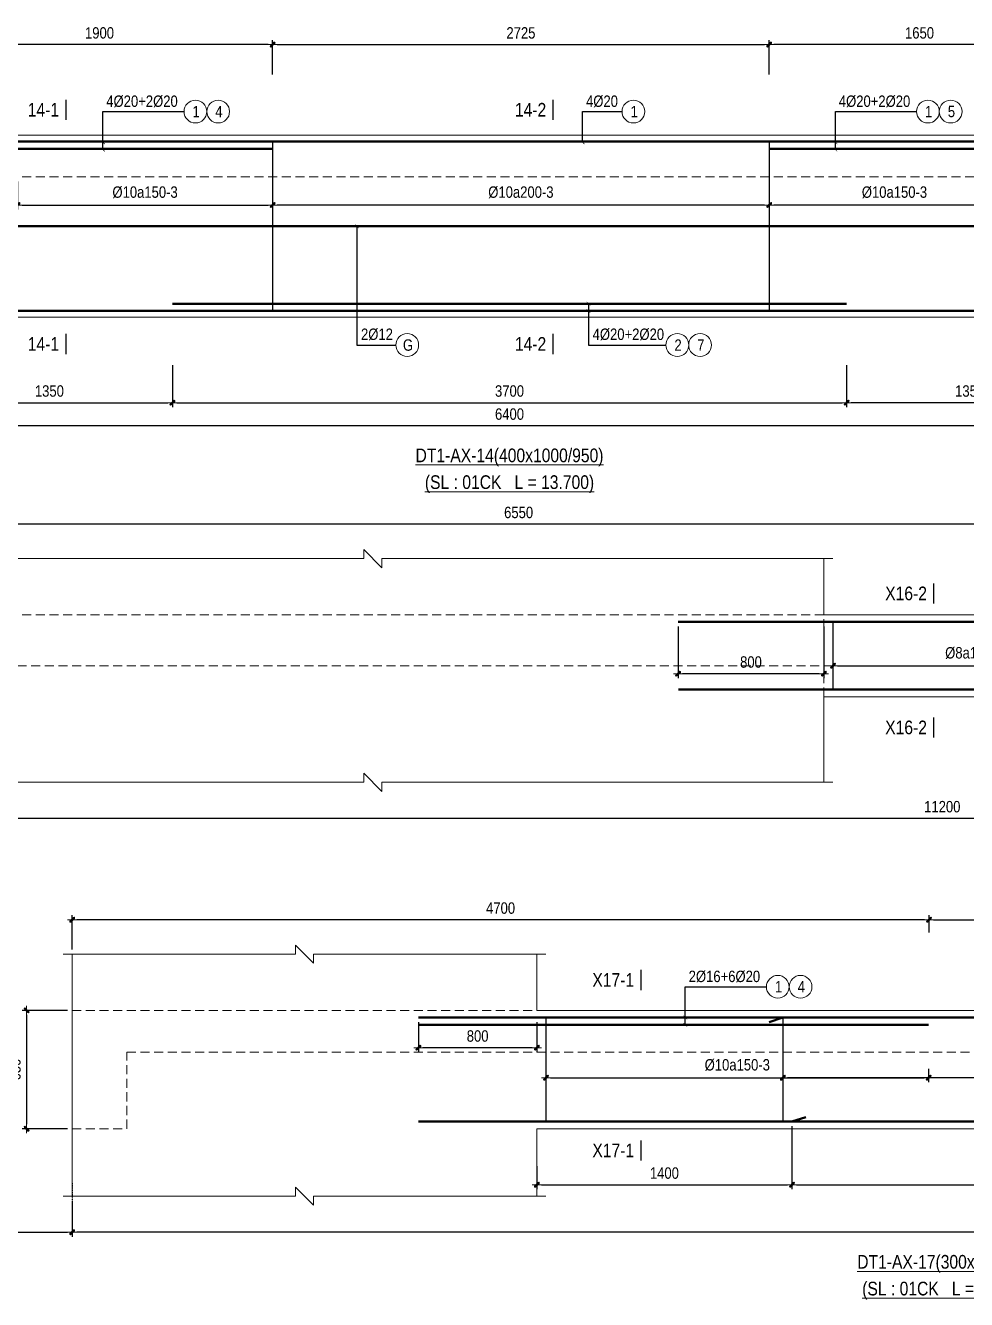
# Model space of a CAD drawing. Header units: millimetres. Extents: x 397144 to 8960116, y 345581 to 674207.
# Drawn here: x 4933613 to 4938777, y 651409 to 658404 of the extents above; entities that cross this region are included whole.
import ezdxf
from ezdxf.enums import TextEntityAlignment as Align

# ---------------------------------------------------------------- set-up
doc = ezdxf.new("R2010")
doc.units = ezdxf.units.MM
doc.header["$PDSIZE"] = -10
doc.linetypes.add('DOT2', pattern=[0.125, 0, -0.125])
doc.linetypes.add('HIDDEN', pattern=[0.375, 0.25, -0.125])
doc.layers.get('0').update_dxf_attribs({"linetype": 'CONTINUOUS'})
doc.layers.get('Defpoints').update_dxf_attribs({"color": 12, "linetype": 'CONTINUOUS'})
for name, color, linetype, lineweight in [('CDAI', 8, 'CONTINUOUS', 30), ('CTHEP', 2, 'CONTINUOUS', 50), ('DBAO', 3, 'CONTINUOUS', 20), ('DGIONG', 4, 'CONTINUOUS', 13), ('KTH', 150, 'CONTINUOUS', 5), ('Net khuat', 8, 'HIDDEN', 13), ('STICK', 1, 'CONTINUOUS', 9), ('TEXT', 7, 'CONTINUOUS', 15)]:
    doc.layers.add(name, color=color, linetype=linetype, lineweight=lineweight)
doc.styles.add('Star-HelCon', font='VHELVCN_0.TTF')
doc.styles.add('TTP-HelCon', font='VHELVCN_0.TTF')
doc.styles.add('VNI-HELVE-CONDENSE', font='VHELVCN_0.TTF')
doc.dimstyles.new('kc-25', dxfattribs={"dimtxt": 62.5, "dimasz": 20, "dimexe": 20, "dimexo": 50, "dimgap": 25, "dimtad": 3, "dimdec": 0, "dimzin": 0, "dimdsep": 46, "dimtxsty": 'VNI-HELVE-CONDENSE', "dimblk": 'DIM', "dimcen": 2.5, "dimclrd": 256, "dimclre": 154, "dimclrt": 7, "dimaunit": 1, "dimadec": 0, "dimazin": 0, "dimtfac": 1, "dimtdec": 0, "dimtix": 1, "dimtmove": 0, "dimatfit": 3, "dimldrblk": 'DOT', "dimfxl": 1, "dimtolj": 1, "dimtzin": 0, "dimarcsym": 0})
doc.dimstyles.new('TTP-25', dxfattribs={"dimscale": 25, "dimtxt": 2.5, "dimasz": 1, "dimexe": 1, "dimexo": 1, "dimgap": 0.09, "dimtad": 0, "dimdec": 4, "dimrnd": 5, "dimzin": 9, "dimdsep": 46, "dimtxsty": 'TTP-HelCon', "dimblk": 'Stick1', "dimcen": 0.09, "dimdle": 1.5, "dimclrd": 256, "dimclre": 256, "dimclrt": 7, "dimadec": 0, "dimazin": 0, "dimtfac": 1, "dimtdec": 4, "dimtmove": 0, "dimatfit": 3, "dimldrblk": '_ArchTick1', "dimfxl": 1, "dimtvp": 1, "dimtolj": 1, "dimtzin": 0, "dimarcsym": 0})

# ---------------------------------------------------------------- blocks, each defined once
blk = doc.blocks.new('Stick1')
at = {"layer": 'STICK'}
h = blk.add_hatch(color=256, dxfattribs=at)
edge = h.paths.add_edge_path()
edge.add_line((0.3, 0.5), (-0.5, -0.3))
edge.add_arc((-0.4, -0.4), 0.141, 135, 315)
edge.add_line((-0.3, -0.5), (0.5, 0.3))
edge.add_arc((0.4, 0.4), 0.141, 315, 495)
blk.add_line((1, 0), (-1, 0), dxfattribs=at)
blk.add_lwpolyline([(0.3, 0.5), (-0.5, -0.3, 1), (-0.3, -0.5), (0.5, 0.3, 1), (0.3, 0.5, 1)], format="xyb", dxfattribs=at)
blk = doc.blocks.new('*D696')
at = {"layer": 'Defpoints', "color": 0, "transparency": 16777216}
for p in [(4933569.4, 657572.3), (4934969.4, 657572.3), (4934969.4, 657417.7)]:
    blk.add_point(p, dxfattribs=at)
at = {"layer": 'KTH', "lineweight": -2, "transparency": 16777216}
for p, q in [((4933569.4, 657547.3), (4933569.4, 657392.7)), ((4934969.4, 657547.3), (4934969.4, 657392.7)), ((4933594.4, 657417.7), (4934944.4, 657417.7))]:
    blk.add_line(p, q, dxfattribs=at)
at = {"layer": 'KTH', "lineweight": -2, "transparency": 16777216, "xscale": 25, "yscale": 25, "zscale": 25, "rotation": 180}
blk.add_blockref('Stick1', (4933569.4, 657417.7), dxfattribs=at)
at = {"layer": 'KTH', "lineweight": -2, "transparency": 16777216, "xscale": 25, "yscale": 25, "zscale": 25}
blk.add_blockref('Stick1', (4934969.4, 657417.7), dxfattribs=at)
at = {"layer": 'KTH', "color": 7, "transparency": 16777216, "insert": (4934269.4, 657487.7), "char_height": 62.5, "attachment_point": 5, "style": 'TTP-HelCon'}
blk.add_mtext('\\A1;Þ10a150-3', dxfattribs=at)
blk = doc.blocks.new('_ArchTick1')
at = {"color": 0, "const_width": 3.81}
blk.add_lwpolyline([(-12.7, -12.7), (12.7, 12.7)], dxfattribs=at)
blk = doc.blocks.new('*D697')
at = {"layer": 'Defpoints', "color": 0, "transparency": 16777216}
for p in [(4933069.4, 658298.7), (4933069.4, 658109.7), (4934969.4, 658109.7)]:
    blk.add_point(p, dxfattribs=at)
at = {"layer": 'KTH', "lineweight": -2, "transparency": 16777216}
for p, q in [((4933069.4, 658134.7), (4933069.4, 658323.7)), ((4934969.4, 658134.7), (4934969.4, 658323.7)), ((4934944.4, 658298.7), (4933094.4, 658298.7))]:
    blk.add_line(p, q, dxfattribs=at)
at = {"layer": 'KTH', "lineweight": -2, "transparency": 16777216, "xscale": 25, "yscale": 25, "zscale": 25, "rotation": 180}
blk.add_blockref('Stick1', (4933069.4, 658298.7), dxfattribs=at)
at = {"layer": 'KTH', "lineweight": -2, "transparency": 16777216, "xscale": 25, "yscale": 25, "zscale": 25}
blk.add_blockref('Stick1', (4934969.4, 658298.7), dxfattribs=at)
at = {"layer": 'KTH', "color": 7, "transparency": 16777216, "insert": (4934019.4, 658362.5), "char_height": 62.5, "attachment_point": 5, "style": 'TTP-HelCon'}
blk.add_mtext('\\A1;1900', dxfattribs=at)
blk = doc.blocks.new('DIM')
h = blk.add_hatch(color=1)
h.paths.add_polyline_path([(0.49, 0.29, 1), (0.29, 0.49), (-0.19, 0), (0.19, 0)])
h.paths.add_polyline_path([(0.19, 0), (-0.19, 0), (-0.49, -0.29, 1), (-0.29, -0.49)])
at = {"color": 9}
for p, q in [((-0.19, 0), (-1.5, 0)), ((0.19, 0), (1.5, 0))]:
    blk.add_line(p, q, dxfattribs=at)
at = {"color": 1}
for p, q in [((-0.49, -0.29), (0.29, 0.49)), ((-0.29, -0.49), (0.49, 0.29)), ((-0.19, 0), (0.19, 0))]:
    blk.add_line(p, q, dxfattribs=at)
blk.add_arc((-0.39, -0.39), 0.138, 135, 315, dxfattribs=at)
blk = doc.blocks.new('*D12')
at = {"layer": 'Defpoints', "color": 0, "transparency": 16777216}
for p in [(4937694.4, 658298.7), (4934969.4, 658109.7), (4937694.4, 658109.7)]:
    blk.add_point(p, dxfattribs=at)
at = {"layer": 'KTH', "lineweight": -2, "transparency": 16777216}
for p, q in [((4934969.4, 658134.7), (4934969.4, 658323.7)), ((4937694.4, 658134.7), (4937694.4, 658323.7)), ((4934994.4, 658298.7), (4937669.4, 658298.7))]:
    blk.add_line(p, q, dxfattribs=at)
at = {"layer": 'KTH', "lineweight": -2, "transparency": 16777216, "xscale": 25, "yscale": 25, "zscale": 25, "rotation": 180}
blk.add_blockref('Stick1', (4934969.4, 658298.7), dxfattribs=at)
at = {"layer": 'KTH', "lineweight": -2, "transparency": 16777216, "xscale": 25, "yscale": 25, "zscale": 25}
blk.add_blockref('Stick1', (4937694.4, 658298.7), dxfattribs=at)
at = {"layer": 'KTH', "color": 7, "transparency": 16777216, "insert": (4936331.9, 658362.5), "char_height": 62.5, "attachment_point": 5, "style": 'TTP-HelCon'}
blk.add_mtext('\\A1;2725', dxfattribs=at)
blk = doc.blocks.new('*D13')
at = {"layer": 'Defpoints', "color": 0, "transparency": 16777216}
for p in [(4937694.4, 658298.7), (4937694.4, 658109.7), (4939344.4, 658109.7)]:
    blk.add_point(p, dxfattribs=at)
at = {"layer": 'KTH', "lineweight": -2, "transparency": 16777216}
for p, q in [((4937694.4, 658134.7), (4937694.4, 658323.7)), ((4939344.4, 658134.7), (4939344.4, 658323.7)), ((4939319.4, 658298.7), (4937719.4, 658298.7))]:
    blk.add_line(p, q, dxfattribs=at)
at = {"layer": 'KTH', "lineweight": -2, "transparency": 16777216, "xscale": 25, "yscale": 25, "zscale": 25, "rotation": 180}
blk.add_blockref('Stick1', (4937694.4, 658298.7), dxfattribs=at)
at = {"layer": 'KTH', "lineweight": -2, "transparency": 16777216, "xscale": 25, "yscale": 25, "zscale": 25}
blk.add_blockref('Stick1', (4939344.4, 658298.7), dxfattribs=at)
at = {"layer": 'KTH', "color": 7, "transparency": 16777216, "insert": (4938519.4, 658362.5), "char_height": 62.5, "attachment_point": 5, "style": 'TTP-HelCon'}
blk.add_mtext('\\A1;1650', dxfattribs=at)
blk = doc.blocks.new('*D17')
at = {"layer": 'Defpoints', "color": 0, "transparency": 16777216}
for p in [(4933069.4, 656431.3), (4939469.4, 656431.3), (4933069.4, 656206)]:
    blk.add_point(p, dxfattribs=at)
at = {"layer": 'KTH', "lineweight": -2, "transparency": 16777216}
for p, q in [((4933069.4, 656406.3), (4933069.4, 656181)), ((4939469.4, 656406.3), (4939469.4, 656181)), ((4939444.4, 656206), (4933094.4, 656206))]:
    blk.add_line(p, q, dxfattribs=at)
at = {"layer": 'KTH', "lineweight": -2, "transparency": 16777216, "xscale": 25, "yscale": 25, "zscale": 25, "rotation": 180}
blk.add_blockref('Stick1', (4933069.4, 656206), dxfattribs=at)
at = {"layer": 'KTH', "lineweight": -2, "transparency": 16777216, "xscale": 25, "yscale": 25, "zscale": 25}
blk.add_blockref('Stick1', (4939469.4, 656206), dxfattribs=at)
at = {"layer": 'KTH', "color": 7, "transparency": 16777216, "insert": (4936269.4, 656269.8), "char_height": 62.5, "attachment_point": 5, "style": 'TTP-HelCon'}
blk.add_mtext('\\A1;6400', dxfattribs=at)
blk = doc.blocks.new('*D19')
at = {"layer": 'Defpoints', "color": 0, "transparency": 16777216}
for p in [(4934969.4, 657572.3), (4937694.4, 657572.3), (4934969.4, 657417.7)]:
    blk.add_point(p, dxfattribs=at)
at = {"layer": 'KTH', "lineweight": -2, "transparency": 16777216}
for p, q in [((4934969.4, 657547.3), (4934969.4, 657392.7)), ((4937694.4, 657547.3), (4937694.4, 657392.7)), ((4937669.4, 657417.7), (4934994.4, 657417.7))]:
    blk.add_line(p, q, dxfattribs=at)
at = {"layer": 'KTH', "lineweight": -2, "transparency": 16777216, "xscale": 25, "yscale": 25, "zscale": 25, "rotation": 180}
blk.add_blockref('Stick1', (4934969.4, 657417.7), dxfattribs=at)
at = {"layer": 'KTH', "lineweight": -2, "transparency": 16777216, "xscale": 25, "yscale": 25, "zscale": 25}
blk.add_blockref('Stick1', (4937694.4, 657417.7), dxfattribs=at)
at = {"layer": 'KTH', "color": 7, "transparency": 16777216, "insert": (4936331.9, 657487.7), "char_height": 62.5, "attachment_point": 5, "style": 'TTP-HelCon'}
blk.add_mtext('\\A1;Þ10a200-3', dxfattribs=at)
blk = doc.blocks.new('*D20')
at = {"layer": 'Defpoints', "color": 0, "transparency": 16777216}
for p in [(4937694.4, 657572.3), (4939069.4, 657572.3), (4937694.4, 657417.7)]:
    blk.add_point(p, dxfattribs=at)
at = {"layer": 'KTH', "lineweight": -2, "transparency": 16777216}
for p, q in [((4937694.4, 657547.3), (4937694.4, 657392.7)), ((4939069.4, 657547.3), (4939069.4, 657392.7)), ((4939044.4, 657417.7), (4937719.4, 657417.7))]:
    blk.add_line(p, q, dxfattribs=at)
at = {"layer": 'KTH', "lineweight": -2, "transparency": 16777216, "xscale": 25, "yscale": 25, "zscale": 25, "rotation": 180}
blk.add_blockref('Stick1', (4937694.4, 657417.7), dxfattribs=at)
at = {"layer": 'KTH', "lineweight": -2, "transparency": 16777216, "xscale": 25, "yscale": 25, "zscale": 25}
blk.add_blockref('Stick1', (4939069.4, 657417.7), dxfattribs=at)
at = {"layer": 'KTH', "color": 7, "transparency": 16777216, "insert": (4938381.9, 657487.7), "char_height": 62.5, "attachment_point": 5, "style": 'TTP-HelCon'}
blk.add_mtext('\\A1;Þ10a150-3', dxfattribs=at)
blk = doc.blocks.new('MC')
at = {"layer": 'CTHEP', "const_width": 10}
blk.add_lwpolyline([(0, 150), (0, 0)], dxfattribs=at)
at = {"layer": 'TEXT', "style": 'TTP-HelCon'}
blk.add_attdef('A', text='', height=100, dxfattribs=at).set_placement((-50, 25.5), align=Align.RIGHT)
blk = doc.blocks.new('*D68')
at = {"layer": 'Defpoints', "color": 0, "transparency": 16777216}
for p in [(4933044.4, 655665.9), (4933044.4, 655476.9), (4939594.4, 655476.9)]:
    blk.add_point(p, dxfattribs=at)
at = {"layer": 'KTH', "lineweight": -2, "transparency": 16777216}
for p, q in [((4933044.4, 655501.9), (4933044.4, 655690.9)), ((4939569.4, 655665.9), (4933069.4, 655665.9)), ((4939594.4, 655501.9), (4939594.4, 655690.9))]:
    blk.add_line(p, q, dxfattribs=at)
at = {"layer": 'KTH', "lineweight": -2, "transparency": 16777216, "xscale": 25, "yscale": 25, "zscale": 25, "rotation": 180}
blk.add_blockref('Stick1', (4933044.4, 655665.9), dxfattribs=at)
at = {"layer": 'KTH', "lineweight": -2, "transparency": 16777216, "xscale": 25, "yscale": 25, "zscale": 25}
blk.add_blockref('Stick1', (4939594.4, 655665.9), dxfattribs=at)
at = {"layer": 'KTH', "color": 7, "transparency": 16777216, "insert": (4936319.4, 655729.7), "char_height": 62.5, "attachment_point": 5, "style": 'TTP-HelCon'}
blk.add_mtext('\\A1;6550', dxfattribs=at)
blk = doc.blocks.new('*D70')
at = {"layer": 'Defpoints', "color": 0, "transparency": 16777216}
for p in [(4933044.4, 654248.5), (4944244.4, 654248.5), (4933044.4, 654050.5)]:
    blk.add_point(p, dxfattribs=at)
at = {"layer": 'KTH', "lineweight": -2, "transparency": 16777216}
for p, q in [((4933044.4, 654223.5), (4933044.4, 654025.5)), ((4944244.4, 654223.5), (4944244.4, 654025.5)), ((4944219.4, 654050.5), (4933069.4, 654050.5))]:
    blk.add_line(p, q, dxfattribs=at)
at = {"layer": 'KTH', "lineweight": -2, "transparency": 16777216, "xscale": 25, "yscale": 25, "zscale": 25, "rotation": 180}
blk.add_blockref('Stick1', (4933044.4, 654050.5), dxfattribs=at)
at = {"layer": 'KTH', "lineweight": -2, "transparency": 16777216, "xscale": 25, "yscale": 25, "zscale": 25}
blk.add_blockref('Stick1', (4944244.4, 654050.5), dxfattribs=at)
at = {"layer": 'KTH', "color": 7, "transparency": 16777216, "insert": (4938644.4, 654114.4), "char_height": 62.5, "attachment_point": 5, "style": 'TTP-HelCon'}
blk.add_mtext('\\A1;11200', dxfattribs=at)
blk = doc.blocks.new('*D73')
at = {"layer": 'Defpoints', "color": 0, "transparency": 16777216}
for p in [(4938044.4, 655078.5), (4939594.4, 655078.5), (4939594.4, 654888.5)]:
    blk.add_point(p, dxfattribs=at)
at = {"layer": 'KTH', "lineweight": -2, "transparency": 16777216}
for p, q in [((4938044.4, 655053.5), (4938044.4, 654863.5)), ((4939594.4, 655053.5), (4939594.4, 654863.5)), ((4938069.4, 654888.5), (4939569.4, 654888.5))]:
    blk.add_line(p, q, dxfattribs=at)
at = {"layer": 'KTH', "lineweight": -2, "transparency": 16777216, "xscale": 25, "yscale": 25, "zscale": 25, "rotation": 180}
blk.add_blockref('Stick1', (4938044.4, 654888.5), dxfattribs=at)
at = {"layer": 'KTH', "lineweight": -2, "transparency": 16777216, "xscale": 25, "yscale": 25, "zscale": 25}
blk.add_blockref('Stick1', (4939594.4, 654888.5), dxfattribs=at)
at = {"layer": 'KTH', "color": 7, "transparency": 16777216, "insert": (4938819.4, 654958.4), "char_height": 62.5, "attachment_point": 5, "style": 'TTP-HelCon'}
blk.add_mtext('\\A1;Þ8a150-3', dxfattribs=at)
blk = doc.blocks.new('*D76')
at = {"layer": 'Defpoints', "color": 0, "transparency": 16777216}
for p in [(4936469.4, 652684), (4938569.4, 652700.6), (4938569.4, 652626.6)]:
    blk.add_point(p, dxfattribs=at)
at = {"layer": 'KTH', "lineweight": -2, "transparency": 16777216}
for p, q in [((4936469.4, 652659), (4936469.4, 652601.6)), ((4938569.4, 652675.6), (4938569.4, 652601.6)), ((4936494.4, 652626.6), (4938544.4, 652626.6))]:
    blk.add_line(p, q, dxfattribs=at)
at = {"layer": 'KTH', "lineweight": -2, "transparency": 16777216, "xscale": 25, "yscale": 25, "zscale": 25, "rotation": 180}
blk.add_blockref('Stick1', (4936469.4, 652626.6), dxfattribs=at)
at = {"layer": 'KTH', "lineweight": -2, "transparency": 16777216, "xscale": 25, "yscale": 25, "zscale": 25}
blk.add_blockref('Stick1', (4938569.4, 652626.6), dxfattribs=at)
at = {"layer": 'KTH', "color": 7, "transparency": 16777216, "insert": (4937519.4, 652696.5), "char_height": 62.5, "attachment_point": 5, "style": 'TTP-HelCon'}
blk.add_mtext('\\A1;Þ10a150-3', dxfattribs=at)
blk = doc.blocks.new('*D77')
at = {"layer": 'Defpoints', "color": 0, "transparency": 16777216}
for p in [(4937769.4, 652700.6), (4941869.4, 652696.6), (4937769.4, 652626.6)]:
    blk.add_point(p, dxfattribs=at)
at = {"layer": 'KTH', "lineweight": -2, "transparency": 16777216}
for p, q in [((4937769.4, 652675.6), (4937769.4, 652601.6)), ((4941869.4, 652671.6), (4941869.4, 652601.6)), ((4941844.4, 652626.6), (4937794.4, 652626.6))]:
    blk.add_line(p, q, dxfattribs=at)
at = {"layer": 'KTH', "lineweight": -2, "transparency": 16777216, "xscale": 25, "yscale": 25, "zscale": 25, "rotation": 180}
blk.add_blockref('Stick1', (4937769.4, 652626.6), dxfattribs=at)
at = {"layer": 'KTH', "lineweight": -2, "transparency": 16777216, "xscale": 25, "yscale": 25, "zscale": 25}
blk.add_blockref('Stick1', (4941869.4, 652626.6), dxfattribs=at)
at = {"layer": 'KTH', "color": 7, "transparency": 16777216, "insert": (4939819.4, 652696.5), "char_height": 62.5, "attachment_point": 5, "style": 'TTP-HelCon'}
blk.add_mtext('\\A1;Þ10a200-3', dxfattribs=at)
blk = doc.blocks.new('*D78')
at = {"layer": 'Defpoints', "color": 0, "transparency": 16777216}
for p in [(4933869.4, 653494), (4938571.5, 653399.6), (4933869.4, 653305)]:
    blk.add_point(p, dxfattribs=at)
at = {"layer": 'KTH', "lineweight": -2, "transparency": 16777216}
for p, q in [((4933869.4, 653330), (4933869.4, 653519)), ((4938546.5, 653494), (4933894.4, 653494)), ((4938571.5, 653424.6), (4938571.5, 653519))]:
    blk.add_line(p, q, dxfattribs=at)
at = {"layer": 'KTH', "lineweight": -2, "transparency": 16777216, "xscale": 25, "yscale": 25, "zscale": 25, "rotation": 180}
blk.add_blockref('Stick1', (4933869.4, 653494), dxfattribs=at)
at = {"layer": 'KTH', "lineweight": -2, "transparency": 16777216, "xscale": 25, "yscale": 25, "zscale": 25}
blk.add_blockref('Stick1', (4938571.5, 653494), dxfattribs=at)
at = {"layer": 'KTH', "color": 7, "transparency": 16777216, "insert": (4936220.4, 653557.8), "char_height": 62.5, "attachment_point": 5, "style": 'TTP-HelCon'}
blk.add_mtext('\\A1;4700', dxfattribs=at)
blk = doc.blocks.new('*D79')
at = {"layer": 'Defpoints', "color": 0, "transparency": 16777216}
for p in [(4933869.4, 652996.6), (4933619.4, 652346.6), (4933869.4, 652346.6)]:
    blk.add_point(p, dxfattribs=at)
at = {"layer": 'KTH', "lineweight": -2, "transparency": 16777216}
for p, q in [((4933844.4, 652996.6), (4933594.4, 652996.6)), ((4933619.4, 652971.6), (4933619.4, 652371.6)), ((4933844.4, 652346.6), (4933594.4, 652346.6))]:
    blk.add_line(p, q, dxfattribs=at)
at = {"layer": 'KTH', "lineweight": -2, "transparency": 16777216, "xscale": 25, "yscale": 25, "zscale": 25}
for p, rotation in [((4933619.4, 652996.6), 90), ((4933619.4, 652346.6), 270)]:
    blk.add_blockref('Stick1', p, dxfattribs=dict(at, rotation=rotation))
at = {"layer": 'KTH', "color": 7, "transparency": 16777216, "insert": (4933555.5, 652671.6), "char_height": 62.5, "attachment_point": 5, "rotation": 90, "style": 'TTP-HelCon'}
blk.add_mtext('\\A1;650', dxfattribs=at)
blk = doc.blocks.new('*D80')
at = {"layer": 'Defpoints', "color": 0, "transparency": 16777216}
for p in [(4933869.4, 651976.6), (4944269.4, 651976.6), (4933869.4, 651778.6)]:
    blk.add_point(p, dxfattribs=at)
at = {"layer": 'KTH', "lineweight": -2, "transparency": 16777216}
for p, q in [((4933869.4, 651951.6), (4933869.4, 651753.6)), ((4944269.4, 651951.6), (4944269.4, 651753.6)), ((4944244.4, 651778.6), (4933894.4, 651778.6))]:
    blk.add_line(p, q, dxfattribs=at)
at = {"layer": 'KTH', "lineweight": -2, "transparency": 16777216, "xscale": 25, "yscale": 25, "zscale": 25, "rotation": 180}
blk.add_blockref('Stick1', (4933869.4, 651778.6), dxfattribs=at)
at = {"layer": 'KTH', "lineweight": -2, "transparency": 16777216, "xscale": 25, "yscale": 25, "zscale": 25}
blk.add_blockref('Stick1', (4944269.4, 651778.6), dxfattribs=at)
at = {"layer": 'KTH', "color": 7, "transparency": 16777216, "insert": (4939069.4, 651842.4), "char_height": 62.5, "attachment_point": 5, "style": 'TTP-HelCon'}
blk.add_mtext('\\A1;10400', dxfattribs=at)
blk = doc.blocks.new('*D81')
at = {"layer": 'Defpoints', "color": 0, "transparency": 16777216}
for p in [(4941869.4, 653494), (4938571.5, 653399.6), (4941869.4, 653305)]:
    blk.add_point(p, dxfattribs=at)
at = {"layer": 'KTH', "lineweight": -2, "transparency": 16777216}
for p, q in [((4938571.5, 653424.6), (4938571.5, 653519)), ((4938596.5, 653494), (4941844.4, 653494)), ((4941869.4, 653330), (4941869.4, 653519))]:
    blk.add_line(p, q, dxfattribs=at)
at = {"layer": 'KTH', "lineweight": -2, "transparency": 16777216, "xscale": 25, "yscale": 25, "zscale": 25, "rotation": 180}
blk.add_blockref('Stick1', (4938571.5, 653494), dxfattribs=at)
at = {"layer": 'KTH', "lineweight": -2, "transparency": 16777216, "xscale": 25, "yscale": 25, "zscale": 25}
blk.add_blockref('Stick1', (4941869.4, 653494), dxfattribs=at)
at = {"layer": 'KTH', "color": 7, "transparency": 16777216, "insert": (4940220.4, 653557.8), "char_height": 62.5, "attachment_point": 5, "style": 'TTP-HelCon'}
blk.add_mtext('\\A1;3300', dxfattribs=at)
blk = doc.blocks.new('*D86')
at = {"layer": 'Defpoints', "color": 0, "transparency": 16777216}
for p in [(4935769.4, 652957.6), (4936419.4, 652957.6), (4935769.4, 652791.6)]:
    blk.add_point(p, dxfattribs=at)
at = {"layer": 'KTH', "lineweight": -2, "transparency": 16777216}
for p, q in [((4935769.4, 652932.6), (4935769.4, 652766.6)), ((4936419.4, 652932.6), (4936419.4, 652766.6)), ((4936394.4, 652791.6), (4935794.4, 652791.6))]:
    blk.add_line(p, q, dxfattribs=at)
at = {"layer": 'KTH', "lineweight": -2, "transparency": 16777216, "xscale": 25, "yscale": 25, "zscale": 25, "rotation": 180}
blk.add_blockref('Stick1', (4935769.4, 652791.6), dxfattribs=at)
at = {"layer": 'KTH', "lineweight": -2, "transparency": 16777216, "xscale": 25, "yscale": 25, "zscale": 25}
blk.add_blockref('Stick1', (4936419.4, 652791.6), dxfattribs=at)
at = {"layer": 'KTH', "color": 7, "transparency": 16777216, "insert": (4936094.4, 652855.4), "char_height": 62.5, "attachment_point": 5, "style": 'TTP-HelCon'}
blk.add_mtext('\\A1;800', dxfattribs=at)
blk = doc.blocks.new('*D701')
at = {"layer": 'Defpoints', "color": 0, "transparency": 16777216}
for p in [(4937194.4, 655129.5), (4937994.4, 655129.5), (4937194.4, 654844.8)]:
    blk.add_point(p, dxfattribs=at)
at = {"layer": 'KTH', "lineweight": -2, "transparency": 16777216}
for p, q in [((4937194.4, 655104.5), (4937194.4, 654819.8)), ((4937994.4, 655104.5), (4937994.4, 654819.8)), ((4937969.4, 654844.8), (4937219.4, 654844.8))]:
    blk.add_line(p, q, dxfattribs=at)
at = {"layer": 'KTH', "lineweight": -2, "transparency": 16777216, "xscale": 25, "yscale": 25, "zscale": 25, "rotation": 180}
blk.add_blockref('Stick1', (4937194.4, 654844.8), dxfattribs=at)
at = {"layer": 'KTH', "lineweight": -2, "transparency": 16777216, "xscale": 25, "yscale": 25, "zscale": 25}
blk.add_blockref('Stick1', (4937994.4, 654844.8), dxfattribs=at)
at = {"layer": 'KTH', "color": 7, "transparency": 16777216, "insert": (4937594.4, 654908.6), "char_height": 62.5, "attachment_point": 5, "style": 'TTP-HelCon'}
blk.add_mtext('\\A1;800', dxfattribs=at)
blk = doc.blocks.new('*D728')
at = {"layer": 'Defpoints', "color": 0, "transparency": 16777216}
for p in [(4934419.4, 656563), (4933069.4, 656431.3), (4934419.4, 656332.6)]:
    blk.add_point(p, dxfattribs=at)
at = {"layer": 'KTH', "lineweight": -2, "transparency": 16777216}
for p, q in [((4934419.4, 656538), (4934419.4, 656307.6)), ((4933069.4, 656406.3), (4933069.4, 656307.6)), ((4933094.4, 656332.6), (4934394.4, 656332.6))]:
    blk.add_line(p, q, dxfattribs=at)
at = {"layer": 'KTH', "lineweight": -2, "transparency": 16777216, "xscale": 25, "yscale": 25, "zscale": 25, "rotation": 180}
blk.add_blockref('Stick1', (4933069.4, 656332.6), dxfattribs=at)
at = {"layer": 'KTH', "lineweight": -2, "transparency": 16777216, "xscale": 25, "yscale": 25, "zscale": 25}
blk.add_blockref('Stick1', (4934419.4, 656332.6), dxfattribs=at)
at = {"layer": 'KTH', "color": 7, "transparency": 16777216, "insert": (4933744.4, 656396.4), "char_height": 62.5, "attachment_point": 5, "style": 'TTP-HelCon'}
blk.add_mtext('\\A1;1350', dxfattribs=at)
blk = doc.blocks.new('*D729')
at = {"layer": 'Defpoints', "color": 0, "transparency": 16777216}
for p in [(4938119.4, 656563), (4939469.4, 656431.3), (4938119.4, 656332.6)]:
    blk.add_point(p, dxfattribs=at)
at = {"layer": 'KTH', "lineweight": -2, "transparency": 16777216}
for p, q in [((4938119.4, 656538), (4938119.4, 656307.6)), ((4939469.4, 656406.3), (4939469.4, 656307.6)), ((4939444.4, 656332.6), (4938144.4, 656332.6))]:
    blk.add_line(p, q, dxfattribs=at)
at = {"layer": 'KTH', "lineweight": -2, "transparency": 16777216, "xscale": 25, "yscale": 25, "zscale": 25, "rotation": 180}
blk.add_blockref('Stick1', (4938119.4, 656332.6), dxfattribs=at)
at = {"layer": 'KTH', "lineweight": -2, "transparency": 16777216, "xscale": 25, "yscale": 25, "zscale": 25}
blk.add_blockref('Stick1', (4939469.4, 656332.6), dxfattribs=at)
at = {"layer": 'KTH', "color": 7, "transparency": 16777216, "insert": (4938794.4, 656396.4), "char_height": 62.5, "attachment_point": 5, "style": 'TTP-HelCon'}
blk.add_mtext('\\A1;1350', dxfattribs=at)
blk = doc.blocks.new('*D730')
at = {"layer": 'Defpoints', "color": 0, "transparency": 16777216}
for p in [(4934419.4, 656563), (4938119.4, 656563), (4938119.4, 656332.6)]:
    blk.add_point(p, dxfattribs=at)
at = {"layer": 'KTH', "lineweight": -2, "transparency": 16777216}
for p, q in [((4934419.4, 656538), (4934419.4, 656307.6)), ((4938119.4, 656538), (4938119.4, 656307.6)), ((4934444.4, 656332.6), (4938094.4, 656332.6))]:
    blk.add_line(p, q, dxfattribs=at)
at = {"layer": 'KTH', "lineweight": -2, "transparency": 16777216, "xscale": 25, "yscale": 25, "zscale": 25, "rotation": 180}
blk.add_blockref('Stick1', (4934419.4, 656332.6), dxfattribs=at)
at = {"layer": 'KTH', "lineweight": -2, "transparency": 16777216, "xscale": 25, "yscale": 25, "zscale": 25}
blk.add_blockref('Stick1', (4938119.4, 656332.6), dxfattribs=at)
at = {"layer": 'KTH', "color": 7, "transparency": 16777216, "insert": (4936269.4, 656396.4), "char_height": 62.5, "attachment_point": 5, "style": 'TTP-HelCon'}
blk.add_mtext('\\A1;3700', dxfattribs=at)
blk = doc.blocks.new('*D736')
at = {"layer": 'Defpoints', "color": 0, "transparency": 16777216}
for p in [(4937819.4, 652385.6), (4936419.4, 652166.7), (4937819.4, 652039.1)]:
    blk.add_point(p, dxfattribs=at)
at = {"layer": 'KTH', "lineweight": -2, "transparency": 16777216}
for p, q in [((4937819.4, 652360.6), (4937819.4, 652014.1)), ((4936419.4, 652141.7), (4936419.4, 652014.1)), ((4936444.4, 652039.1), (4937794.4, 652039.1))]:
    blk.add_line(p, q, dxfattribs=at)
at = {"layer": 'KTH', "lineweight": -2, "transparency": 16777216, "xscale": 25, "yscale": 25, "zscale": 25, "rotation": 180}
blk.add_blockref('Stick1', (4936419.4, 652039.1), dxfattribs=at)
at = {"layer": 'KTH', "lineweight": -2, "transparency": 16777216, "xscale": 25, "yscale": 25, "zscale": 25}
blk.add_blockref('Stick1', (4937819.4, 652039.1), dxfattribs=at)
at = {"layer": 'KTH', "color": 7, "transparency": 16777216, "insert": (4937119.4, 652102.9), "char_height": 62.5, "attachment_point": 5, "style": 'TTP-HelCon'}
blk.add_mtext('\\A1;1400', dxfattribs=at)
blk = doc.blocks.new('*D737')
at = {"layer": 'Defpoints', "color": 0, "transparency": 16777216}
for p in [(4937819.4, 652166.7), (4942619.4, 652166.7), (4942619.4, 652039.1)]:
    blk.add_point(p, dxfattribs=at)
at = {"layer": 'KTH', "lineweight": -2, "transparency": 16777216}
for p, q in [((4937819.4, 652141.7), (4937819.4, 652014.1)), ((4942619.4, 652141.7), (4942619.4, 652014.1)), ((4937844.4, 652039.1), (4942594.4, 652039.1))]:
    blk.add_line(p, q, dxfattribs=at)
at = {"layer": 'KTH', "lineweight": -2, "transparency": 16777216, "xscale": 25, "yscale": 25, "zscale": 25, "rotation": 180}
blk.add_blockref('Stick1', (4937819.4, 652039.1), dxfattribs=at)
at = {"layer": 'KTH', "lineweight": -2, "transparency": 16777216, "xscale": 25, "yscale": 25, "zscale": 25}
blk.add_blockref('Stick1', (4942619.4, 652039.1), dxfattribs=at)
at = {"layer": 'KTH', "color": 7, "transparency": 16777216, "insert": (4940219.4, 652102.9), "char_height": 62.5, "attachment_point": 5, "style": 'TTP-HelCon'}
blk.add_mtext('\\A1;4800', dxfattribs=at)
blk = doc.blocks.new('*D1901')
at = {"layer": 'Defpoints', "color": 0, "ltscale": 0.8, "transparency": 16777216}
for p in [(4932651.8, 652078.6), (4933869.4, 652078.6), (4933869.4, 651778.6)]:
    blk.add_point(p, dxfattribs=at)
at = {"layer": 'KTH', "linetype": 'DOT2', "lineweight": -2, "ltscale": 0.8, "transparency": 16777216}
for p, q in [((4932651.8, 652053.6), (4932651.8, 651753.6)), ((4933869.4, 652053.6), (4933869.4, 651753.6))]:
    blk.add_line(p, q, dxfattribs=at)
at = {"layer": 'KTH', "lineweight": -2, "ltscale": 0.8, "transparency": 16777216}
blk.add_line((4932676.8, 651778.6), (4933844.4, 651778.6), dxfattribs=at)
at = {"layer": 'KTH', "lineweight": -2, "ltscale": 0.8, "transparency": 16777216, "xscale": 25, "yscale": 25, "zscale": 25, "rotation": 180}
blk.add_blockref('Stick1', (4932651.8, 651778.6), dxfattribs=at)
at = {"layer": 'KTH', "lineweight": -2, "ltscale": 0.8, "transparency": 16777216, "xscale": 25, "yscale": 25, "zscale": 25}
blk.add_blockref('Stick1', (4933869.4, 651778.6), dxfattribs=at)
at = {"layer": 'KTH', "color": 7, "ltscale": 0.8, "transparency": 16777216, "insert": (4933260.6, 651842.4), "char_height": 62.5, "attachment_point": 5, "style": 'TTP-HelCon'}
blk.add_mtext('\\A1;1850', dxfattribs=at)

msp = doc.modelspace()

# ---------------------------------------------------------------- linework, layer by layer
at = {"layer": 'CDAI', "ltscale": 52.5}
for p, q in [((4934969.37674, 657766.27395), (4934969.37674, 656836.27395)), ((4937694.37674, 657766.27395), (4937694.37674, 656836.27395)), ((4938044.43868, 655133.51061), (4938044.43868, 654753.51061)), ((4936469.37674, 652961.56825), (4936469.37674, 652381.56825)), ((4937769.37674, 652961.56825), (4937769.37674, 652381.56825))]:
    msp.add_line(p, q, dxfattribs=at)
at = {"layer": 'CTHEP'}
for p, q in [((4946719.37674, 657766.27395), (4933114.37674, 657766.27395)), ((4937694.37674, 657726.27395), (4941294.37674, 657726.27395)), ((4934419.37674, 656876.27395), (4938119.37674, 656876.27395)), ((4937694.37674, 652932.56825), (4937769.37674, 652957.56825)), ((4938569.37674, 652917.56825), (4935769.37674, 652917.56825)), ((4937819.37674, 652385.56825), (4937896.20355, 652410.21364))]:
    msp.add_line(p, q, dxfattribs=at)
for points in [[(4934969.37674, 657726.27395), (4933175.9066, 657726.27395), (4933175.9066, 656869.07585)], [(4933144.40918, 657586.3949), (4933144.40918, 656836.27395), (4946678.26668, 656836.27395), (4946678.26668, 657657.04273)], [(4937194.43868, 655129.51061), (4945055.12657, 655129.51061), (4945055.12657, 655129.51061), (4945055.12657, 655129.51061)], [(4937196.82656, 654757.51061), (4943945.98967, 654757.51061), (4943945.98967, 654757.51061)], [(4946195.37674, 652957.56825), (4935769.37674, 652957.56825)], [(4935770.78309, 652385.56825), (4946195.37674, 652385.56825)]]:
    msp.add_lwpolyline(points, dxfattribs=at)
msp.add_lwpolyline([(4933202.72046, 657301.27395), (4946616.9831, 657301.27395), (4946616.9831, 657301.27395)], close=True, dxfattribs=at)
at = {"layer": 'DBAO'}
for points in [[(4933519.37674, 658109.66829), (4933519.37674, 657801.27395), (4939119.37674, 657801.27395)], [(4933519.37674, 656431.27395), (4933519.37674, 656801.27395), (4939119.37674, 656801.27395)], [(4937994.43868, 655476.90495), (4937994.43868, 655168.51061), (4944244.43868, 655168.51061), (4945405.17917, 655168.51061)], [(4937994.43868, 654248.51061), (4937994.43868, 654718.51061), (4944244.43868, 654718.51061), (4944244.43868, 654768.51061), (4945405.17917, 654768.51061)], [(4933869.37674, 653304.96259), (4933869.37674, 652996.56825), (4933869.37674, 652996.56825), (4933869.37674, 652346.56825), (4933869.37674, 652346.56825), (4933869.37674, 651976.56825)], [(4936419.37674, 653304.96259), (4936419.37674, 652996.56825), (4944019.37674, 652996.56825)], [(4936419.37674, 651976.56825), (4936419.37674, 652346.56825), (4944019.37674, 652346.56825)]]:
    msp.add_lwpolyline(points, dxfattribs=at)
at = {"layer": 'DGIONG'}
for points in [[(4932994.43868, 655476.90495), (4935469.43868, 655476.90495), (4935469.43868, 655526.90495), (4935569.43868, 655426.90495), (4935569.43868, 655476.90495), (4938044.43868, 655476.90495)], [(4932994.43868, 654248.51061), (4935469.43868, 654248.51061), (4935469.43868, 654298.51061), (4935569.43868, 654198.51061), (4935569.43868, 654248.51061), (4938044.43868, 654248.51061)], [(4933819.37674, 653304.96259), (4935094.37674, 653304.96259), (4935094.37674, 653354.96259), (4935194.37674, 653254.96259), (4935194.37674, 653304.96259), (4936469.37674, 653304.96259)], [(4933819.37674, 651976.56825), (4935094.37674, 651976.56825), (4935094.37674, 652026.56825), (4935194.37674, 651926.56825), (4935194.37674, 651976.56825), (4936469.37674, 651976.56825)]]:
    msp.add_lwpolyline(points, dxfattribs=at)
for centre in [(4934545.58041, 657930.78306), (4934670.58041, 657930.78306), (4936949.40091, 657930.78306), (4938565.49544, 657930.78306), (4938690.49544, 657930.78306), (4935708.20067, 656649.22969), (4937190.22035, 656649.22969), (4937315.22035, 656649.22969), (4937741.5932, 653126.07736), (4937866.5932, 653126.07736)]:
    msp.add_circle(centre, 62.5, dxfattribs=at)
at = {"layer": 'Net khuat', "ltscale": 200}
for p, q in [((4933369.37674, 657572.2507), (4946319.37674, 657572.2507)), ((4937994.43868, 655168.51061), (4933044.43868, 655168.51061)), ((4937994.43868, 654718.51061), (4937994.43868, 655168.51061)), ((4933344.43868, 654888.51061), (4944244.43868, 654888.51061)), ((4933869.37674, 652996.56825), (4936419.37674, 652996.56825))]:
    msp.add_line(p, q, dxfattribs=at)
msp.add_lwpolyline([(4933869.37674, 652346.56825), (4933869.37674, 652346.56825), (4934169.37674, 652346.56825), (4934169.37674, 652766.56825), (4946195.37674, 652766.56825)], dxfattribs=at)

# ---------------------------------------------------------------- block references
at = {"xscale": 0.75, "yscale": 0.75, "zscale": 0.75}
for p, values in [((4933834.87674, 657884.16829), {'A': '14-1'}), ((4936508.37674, 657884.16829), {'A': '14-2'}), ((4933834.87674, 656598.38872), {'A': '14-1'}), ((4936508.37674, 656598.38872), {'A': '14-2'}), ((4938597.67424, 655228.909), {'A': 'X16-2'}), ((4938597.67424, 654493.12943), {'A': 'X16-2'}), ((4936990.87674, 653106.96665), {'A': 'X17-1'}), ((4936990.87674, 652171.18707), {'A': 'X17-1'})]:
    msp.add_blockref('MC', p, dxfattribs=at).add_auto_attribs(values)

# ---------------------------------------------------------------- texts
at = {"layer": 'TEXT', "style": 'TTP-HelCon'}
for s, p in [('4Þ20+2Þ20', (4934056.57839, 657956.63601)), ('4Þ20', (4936689.27703, 657956.63601)), ('4Þ20+2Þ20', (4938076.49341, 657956.63601)), ('2Þ12', (4935454.3928, 656677.12675)), ('4Þ20+2Þ20', (4936725.45414, 656677.12675)), ('2Þ16+6Þ20', (4937252.59117, 653151.93031))]:
    msp.add_text(s, height=62.5, dxfattribs=at).set_placement(p)
at = {"layer": 'TEXT', "style": 'Star-HelCon'}
for s, p in [('5', (4938694.6621, 657930.78306)), ('1', (4934549.74708, 657930.78306)), ('4', (4934674.74708, 657930.78306)), ('1', (4936953.56758, 657930.78306)), ('1', (4938569.6621, 657930.78306)), ('G', (4935712.36733, 656649.22969)), ('2', (4937194.38701, 656649.22969)), ('7', (4937319.38701, 656649.22969)), ('1', (4937745.75986, 653126.07736)), ('4', (4937870.75986, 653126.07736))]:
    msp.add_text(s, height=62.5, dxfattribs=at).set_placement(p, align=Align.MIDDLE)
at = {"layer": 'TEXT', "style": 'TTP-HelCon'}
for s, p in [('%%UDT1-AX-14(400x1000/950)', (4936269.37674, 656005.95312)), ('%%U(SL : 01CK   L = 13.700)', (4936269.37674, 655859.05852)), ('%%UDT1-AX-17(300x650/600)', (4938669.37674, 651578.59039)), ('%%U(SL : 01CK   L = 21.650)', (4938669.37674, 651431.69579))]:
    msp.add_text(s, height=75, dxfattribs=at).set_placement(p, align=Align.CENTER)

# ---------------------------------------------------------------- dimensions: what is measured, and where the dimension line sits
at = {"layer": 'KTH'}
for base, p1, p2, picture, middle in [((4933069.37674, 658298.66829), (4934969.37674, 658109.66829), (4933069.37674, 658109.66829), '*D697', (4934019.37674, 658362.50163)), ((4937694.37674, 658298.66829), (4939344.37674, 658109.66829), (4937694.37674, 658109.66829), '*D13', (4938519.37674, 658362.50163)), ((4934419.37674, 656332.59361), (4933069.37674, 656431.27395), (4934419.37674, 656563.01159), '*D728', (4933744.37674, 656396.42694)), ((4938119.37674, 656332.59361), (4934419.37674, 656563.01159), (4938119.37674, 656563.01159), '*D730', (4936269.37674, 656396.42694)), ((4933069.37674, 656205.95312), (4939469.37674, 656431.27395), (4933069.37674, 656431.27395), '*D17', (4936269.37674, 656269.78645)), ((4933044.43868, 655665.90495), (4939594.43868, 655476.90495), (4933044.43868, 655476.90495), '*D68', (4936319.43868, 655729.73828)), ((4933044.43868, 654050.53274), (4944244.43868, 654248.51061), (4933044.43868, 654248.51061), '*D70', (4938644.43868, 654114.36607)), ((4933869.37674, 653493.9626), (4938571.50674, 653399.59051), (4933869.37674, 653304.96259), '*D78', (4936220.44174, 653557.79593)), ((4937819.37674, 652039.10273), (4936419.37674, 652166.71133), (4937819.37674, 652385.56825), '*D736', (4937119.37674, 652102.93606)), ((4942619.37674, 652039.10273), (4937819.37674, 652166.71133), (4942619.37674, 652166.71133), '*D737', (4940219.37674, 652102.93606)), ((4933869.37674, 651778.59039), (4944269.37674, 651976.56825), (4933869.37674, 651976.56825), '*D80', (4939069.37674, 651842.42372))]:
    dim = msp.add_linear_dim(base=base, p1=p1, p2=p2, dimstyle='TTP-25', override={"dimtmove": 1}, dxfattribs=at)
    dim.commit()
    dim.dimension.update_dxf_attribs({"geometry": picture, "text_midpoint": middle})
for base, p1, p2, angle, picture, middle in [((4937694.37674, 658298.66829), (4934969.37674, 658109.66829), (4937694.37674, 658109.66829), 180, '*D12', (4936331.87674, 658362.50163)), ((4938119.37674, 656332.59361), (4939469.37674, 656431.27395), (4938119.37674, 656563.01159), 180, '*D729', (4938794.37674, 656396.42694)), ((4941869.37674, 653493.9626), (4938571.50674, 653399.59051), (4941869.37674, 653304.96259), 180, '*D81', (4940220.44174, 653557.79593)), ((4933619.37674, 652346.56825), (4933869.37674, 652996.56825), (4933869.37674, 652346.56825), 270, '*D79', (4933555.54341, 652671.56825))]:
    dim = msp.add_linear_dim(base=base, p1=p1, p2=p2, angle=angle, dimstyle='TTP-25', override={"dimtmove": 1}, dxfattribs=at)
    dim.commit()
    dim.dimension.update_dxf_attribs({"geometry": picture, "text_midpoint": middle})
for base, p1, p2, text, picture, middle in [((4934969.37674, 657417.74354), (4933569.37674, 657572.2507), (4934969.37674, 657572.2507), 'Þ10a150-3', '*D696', (4934269.37674, 657487.66021)), ((4939594.43868, 654888.51061), (4938044.43868, 655078.52379), (4939594.43868, 655078.52379), 'Þ8a150-3', '*D73', (4938819.43868, 654958.42727)), ((4938569.37674, 652626.55507), (4936469.37674, 652684.02842), (4938569.37674, 652700.55508), 'Þ10a150-3', '*D76', (4937519.37674, 652696.47174))]:
    dim = msp.add_linear_dim(base=base, p1=p1, p2=p2, text=text, dimstyle='TTP-25', override={"dimtmove": 1}, dxfattribs=at)
    dim.commit()
    dim.dimension.update_dxf_attribs({"geometry": picture, "text_midpoint": middle})
for base, p1, p2, text, picture, middle in [((4934969.37674, 657417.74354), (4937694.37674, 657572.2507), (4934969.37674, 657572.2507), 'Þ10a200-3', '*D19', (4936331.87674, 657487.66021)), ((4937694.37674, 657417.74354), (4939069.37674, 657572.2507), (4937694.37674, 657572.2507), 'Þ10a150-3', '*D20', (4938381.87674, 657487.66021)), ((4937769.37674, 652626.55507), (4941869.37674, 652696.56825), (4937769.37674, 652700.55508), 'Þ10a200-3', '*D77', (4939819.37674, 652696.47174))]:
    dim = msp.add_linear_dim(base=base, p1=p1, p2=p2, angle=180, text=text, dimstyle='TTP-25', override={"dimtmove": 1}, dxfattribs=at)
    dim.commit()
    dim.dimension.update_dxf_attribs({"geometry": picture, "text_midpoint": middle})
dim = msp.add_aligned_dim(p1=(4937994.43868, 655129.51061), p2=(4937194.43868, 655129.51061), distance=284.71361, dimstyle='TTP-25', override={"dimtmove": 1}, dxfattribs=at)
dim.commit()
dim.dimension.update_dxf_attribs({"geometry": '*D701', "text_midpoint": (4937594.43868, 654908.63033)})
dim = msp.add_linear_dim(base=(4935769.37674, 652791.58493), p1=(4936419.37674, 652957.56825), p2=(4935769.37674, 652957.56825), text='800', dimstyle='TTP-25', dxfattribs=at)
dim.commit()
dim.dimension.update_dxf_attribs({"geometry": '*D86', "text_midpoint": (4936094.37674, 652855.41826)})
at = {"layer": 'KTH', "ltscale": 0.8}
dim = msp.add_linear_dim(base=(4933869.37674, 651778.59039), p1=(4932651.79496, 652078.59039), p2=(4933869.37674, 652078.59039), text='1850', dimstyle='TTP-25', dxfattribs=at)
dim.commit()
dim.dimension.update_dxf_attribs({"geometry": '*D1901', "text_midpoint": (4933260.58585, 651842.42372)})

# ---------------------------------------------------------------- leaders
at = {"layer": 'DGIONG'}
for points in [[(4934038.06662, 657762.27395), (4934038.06636, 657930.78306), (4934483.08041, 657930.78306)], [(4934038.06662, 657722.27395), (4934038.06636, 657930.78306), (4934483.08041, 657930.78306)], [(4936670.76526, 657762.27395), (4936670.76499, 657930.78306), (4936886.90091, 657930.78306)], [(4938057.98165, 657762.27395), (4938057.98138, 657930.78306), (4938502.99544, 657930.78306)], [(4938057.98165, 657722.27395), (4938057.98138, 657930.78306), (4938502.99544, 657930.78306)], [(4935431.38103, 657301.27395), (4935431.38077, 656649.22969), (4935645.70067, 656649.22969)], [(4936702.44237, 656876.27395), (4936702.44211, 656649.22969), (4937127.72035, 656649.22969)], [(4936702.44237, 656836.27395), (4936702.44211, 656649.22969), (4937127.72035, 656649.22969)], [(4937234.0794, 652957.56825), (4937234.07914, 653126.07736), (4937679.0932, 653126.07736)], [(4937234.0794, 652917.56825), (4937234.07914, 653126.07736), (4937679.0932, 653126.07736)]]:
    msp.add_leader(points, dimstyle='kc-25', override={"dimtad": 0, "dimldrblk": 'ArchTick', "dimfxl": 100, "dimarcsym": 1}, dxfattribs=at)

doc.saveas('drawing.dxf')
